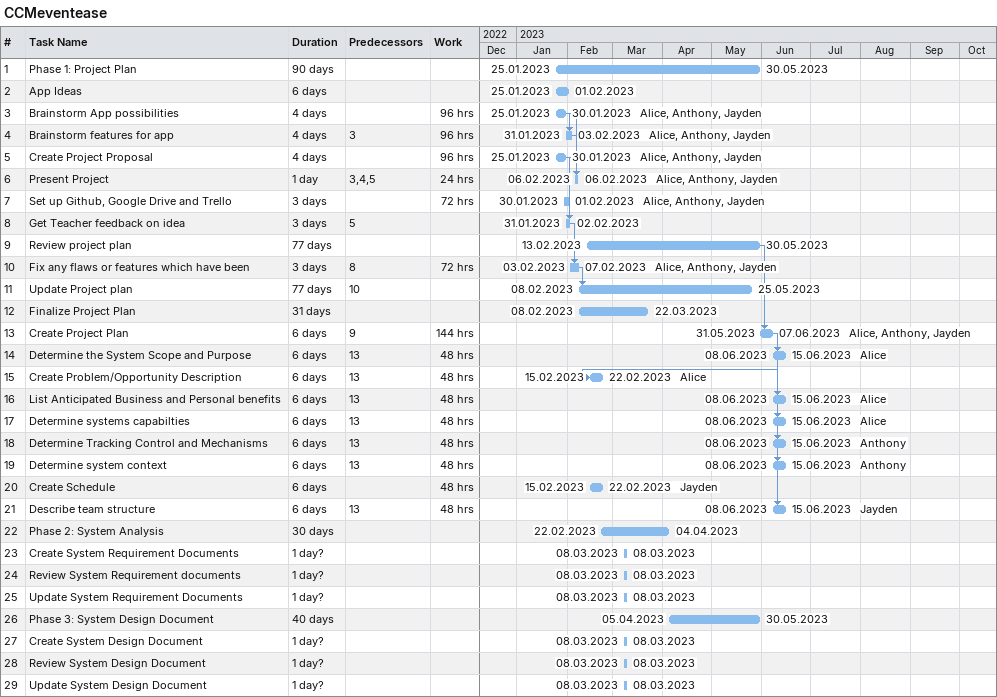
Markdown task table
CCMeventease

| ID | Task | Duration | Start | Finish | Predecessors | Resources | Work (h) |
|---|---|---|---|---|---|---|---|
| 1 | Phase 1: Project Plan | 90d | 2023-01-25 | 2023-05-30 |  |  |  |
| 2 | App Ideas | 6d | 2023-01-25 | 2023-02-01 |  |  |  |
| 3 | Brainstorm App possibilities | 4d | 2023-01-25 | 2023-01-30 |  | Alice, Anthony, Jayden | 96 |
| 4 | Brainstorm features for app | 4d | 2023-01-31 | 2023-02-03 | 3 | Alice, Anthony, Jayden | 96 |
| 5 | Create Project Proposal | 4d | 2023-01-25 | 2023-01-30 |  | Alice, Anthony, Jayden | 96 |
| 6 | Present Project | 1d | 2023-02-06 | 2023-02-06 | 3, 4, 5 | Alice, Anthony, Jayden | 24 |
| 7 | Set up Github, Google Drive and Trello | 3d | 2023-01-30 | 2023-02-01 |  | Alice, Anthony, Jayden | 72 |
| 8 | Get Teacher feedback on idea | 3d | 2023-01-31 | 2023-02-02 | 5 |  |  |
| 9 | Review project plan | 77d | 2023-02-13 | 2023-05-30 |  |  |  |
| 10 | Fix any flaws or features which have been | 3d | 2023-02-03 | 2023-02-07 | 8 | Alice, Anthony, Jayden | 72 |
| 11 | Update Project plan | 77d | 2023-02-08 | 2023-05-25 | 10 |  |  |
| 12 | Finalize Project Plan | 31d | 2023-02-08 | 2023-03-22 |  |  |  |
| 13 | Create Project Plan | 6d | 2023-05-31 | 2023-06-07 | 9 | Alice, Anthony, Jayden | 144 |
| 14 | Determine the System Scope and Purpose | 6d | 2023-06-08 | 2023-06-15 | 13 | Alice | 48 |
| 15 | Create Problem/Opportunity Description | 6d | 2023-02-15 | 2023-02-22 | 13 | Alice | 48 |
| 16 | List Anticipated Business and Personal benefits | 6d | 2023-06-08 | 2023-06-15 | 13 | Alice | 48 |
| 17 | Determine systems capabilties | 6d | 2023-06-08 | 2023-06-15 | 13 | Alice | 48 |
| 18 | Determine Tracking Control and Mechanisms | 6d | 2023-06-08 | 2023-06-15 | 13 | Anthony | 48 |
| 19 | Determine system context | 6d | 2023-06-08 | 2023-06-15 | 13 | Anthony | 48 |
| 20 | Create Schedule | 6d | 2023-02-15 | 2023-02-22 |  | Jayden | 48 |
| 21 | Describe team structure | 6d | 2023-06-08 | 2023-06-15 | 13 | Jayden | 48 |
| 22 | Phase 2: System Analysis | 30d | 2023-02-22 | 2023-04-04 |  |  |  |
| 23 | Create System Requirement Documents | 1d? | 2023-03-08 | 2023-03-08 |  |  |  |
| 24 | Review System Requirement documents | 1d? | 2023-03-08 | 2023-03-08 |  |  |  |
| 25 | Update System Requirement Documents | 1d? | 2023-03-08 | 2023-03-08 |  |  |  |
| 26 | Phase 3: System Design Document | 40d | 2023-04-05 | 2023-05-30 |  |  |  |
| 27 | Create System Design Document | 1d? | 2023-03-08 | 2023-03-08 |  |  |  |
| 28 | Review System Design Document | 1d? | 2023-03-08 | 2023-03-08 |  |  |  |
| 29 | Update System Design Document | 1d? | 2023-03-08 | 2023-03-08 |  |  |  |
